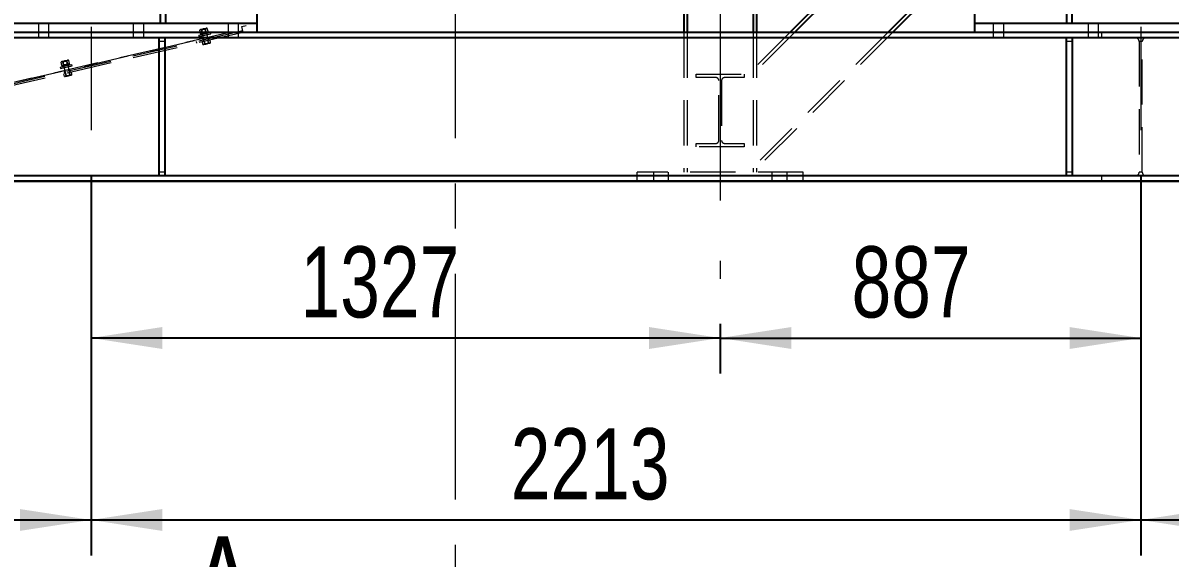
# Model space of a CAD drawing. Header units: millimetres. Extents: x 1293 to 41893, y 1011 to 26911.
# Drawn here: x 10742 to 12355, y 4179 to 4931 of the extents above; entities that cross this region are included whole.
import ezdxf

# ---------------------------------------------------------------- set-up
doc = ezdxf.new("R2010")
doc.units = ezdxf.units.MM
doc.header["$LTSCALE"] = 50
for name, pattern in [('CENTER', [10.16, 6.35, -1.27, 1.27, -1.27]), ('CENTERX2', [20.32, 12.7, -2.54, 2.54, -2.54]), ('HIDDEN', [1.905, 1.27, -0.635])]:
    doc.linetypes.add(name, pattern=pattern)
doc.layers.add('CAPA_1', color=7, linetype='Continuous')
doc.layers.add('STRUC', color=4, linetype='Continuous')
doc.styles.add('SLDTEXTSTYLE0', font='TXT', dxfattribs={"width": 0.75})
doc.dimstyles.new('SLDDIMSTYLE0', dxfattribs={"dimtxt": 100, "dimasz": 100, "dimexe": 0, "dimexo": 0.0625, "dimgap": 25, "dimtad": 2, "dimdec": 0, "dimlfac": 1.5, "dimrnd": 1e-09, "dimzin": 12, "dimdsep": 46, "dimtxsty": 'SLDTEXTSTYLE0', "dimsah": 1, "dimcen": 0.09, "dimadec": 0, "dimazin": 3, "dimtfac": 1, "dimtdec": 0, "dimtofl": 0, "dimtmove": 0, "dimatfit": 3, "dimfxl": 1, "dimfrac": 2, "dimtolj": 1, "dimtzin": 12, "dimarcsym": 0})
doc.dimstyles.new('SLDDIMSTYLE1', dxfattribs={"dimtxt": 100, "dimasz": 100, "dimexe": 0, "dimexo": 0.0625, "dimgap": 25, "dimtad": 2, "dimdec": 4, "dimlfac": 75, "dimzin": 12, "dimdsep": 46, "dimtxsty": 'SLDTEXTSTYLE0', "dimsah": 1, "dimcen": 0.09, "dimadec": 0, "dimazin": 3, "dimtfac": 1, "dimtdec": 0, "dimtofl": 0, "dimtmove": 0, "dimatfit": 3, "dimfxl": 1, "dimfrac": 2, "dimtolj": 1, "dimtzin": 12, "dimarcsym": 0})

# ---------------------------------------------------------------- blocks, each defined once
blk = doc.blocks.new('_D_3')
at = {"layer": 'CAPA_1', "transparency": 16777216}
blk.add_arc((9899.3, 4708.5), 5214.3, 0, 13, dxfattribs=at)
for points in [[(14979.9, 5881.5), (14986.5, 5780.5), (15016.5, 5787.1)], [(15113.6, 4708.5), (15128, 4808.6), (15097.2, 4808.3)]]:
    blk.add_solid(points, dxfattribs=at)
at = {"layer": 'CAPA_1', "transparency": 16777216, "insert": (15196.8, 5413.3), "char_height": 100, "attachment_point": 1, "rotation": 276.5, "style": 'SLDTEXTSTYLE0'}
blk.add_mtext('13°', dxfattribs=at)
blk = doc.blocks.new('_D_5')
at = {"layer": 'CAPA_1', "transparency": 16777216}
for p, q in [((11574.4, 7831.2), (17588.1, 7831.2)), ((17538.1, 7831.2), (17538.1, 4708.5)), ((16485.2, 4708.5), (17588.1, 4708.5))]:
    blk.add_line(p, q, dxfattribs=at)
for points in [[(17538.1, 7831.2), (17522.7, 7731.2), (17553.4, 7731.2)], [(17538.1, 4708.5), (17553.4, 4808.5), (17522.7, 4808.5)]]:
    blk.add_solid(points, dxfattribs=at)
at = {"layer": 'CAPA_1', "transparency": 16777216, "insert": (17409.2, 6122.1), "char_height": 100, "attachment_point": 1, "rotation": 90, "style": 'SLDTEXTSTYLE0'}
blk.add_mtext('4684', dxfattribs=at)
blk = doc.blocks.new('_D_8')
at = {"layer": 'CAPA_1', "transparency": 16777216}
for p, q in [((9588.9, 4716.7), (9588.9, 4182.2)), ((10837.6, 4716.7), (10837.6, 4182.2)), ((9588.9, 4232.2), (10837.6, 4232.2))]:
    blk.add_line(p, q, dxfattribs=at)
for points in [[(9588.9, 4232.2), (9688.9, 4216.8), (9688.9, 4247.5)], [(10837.6, 4232.2), (10737.6, 4247.5), (10737.6, 4216.8)]]:
    blk.add_solid(points, dxfattribs=at)
at = {"layer": 'CAPA_1', "transparency": 16777216, "insert": (10065.5, 4361.1), "char_height": 100, "attachment_point": 1, "style": 'SLDTEXTSTYLE0'}
blk.add_mtext('1873', dxfattribs=at)
blk = doc.blocks.new('_D_9')
at = {"layer": 'CAPA_1', "transparency": 16777216}
for p, q in [((10837.6, 4716.7), (10837.6, 4182.2)), ((12313.2, 4716.7), (12313.2, 4182.2)), ((10837.6, 4232.2), (12313.2, 4232.2))]:
    blk.add_line(p, q, dxfattribs=at)
for points in [[(10837.6, 4232.2), (10937.6, 4216.8), (10937.6, 4247.5)], [(12313.2, 4232.2), (12213.2, 4247.5), (12213.2, 4216.8)]]:
    blk.add_solid(points, dxfattribs=at)
at = {"layer": 'CAPA_1', "transparency": 16777216, "insert": (11427.7, 4361.1), "char_height": 100, "attachment_point": 1, "style": 'SLDTEXTSTYLE0'}
blk.add_mtext('2213', dxfattribs=at)
blk = doc.blocks.new('_D_10')
at = {"layer": 'CAPA_1', "transparency": 16777216}
for p, q in [((10837.6, 4716.7), (10837.6, 4438)), ((11722.1, 4507.7), (11722.1, 4438)), ((11722.1, 4488), (10837.6, 4488))]:
    blk.add_line(p, q, dxfattribs=at)
for points in [[(10837.6, 4488), (10937.6, 4472.6), (10937.6, 4503.4)], [(11722.1, 4488), (11622.1, 4503.4), (11622.1, 4472.6)]]:
    blk.add_solid(points, dxfattribs=at)
at = {"layer": 'CAPA_1', "transparency": 16777216, "insert": (11132.1, 4616.9), "char_height": 100, "attachment_point": 1, "style": 'SLDTEXTSTYLE0'}
blk.add_mtext('1327', dxfattribs=at)
blk = doc.blocks.new('_D_11')
at = {"layer": 'CAPA_1', "transparency": 16777216}
for p, q in [((12313.2, 4716.7), (12313.2, 4438)), ((11722.1, 4507.7), (11722.1, 4438)), ((11722.1, 4488), (12313.2, 4488))]:
    blk.add_line(p, q, dxfattribs=at)
for points in [[(11722.1, 4488), (11822.1, 4472.6), (11822.1, 4503.4)], [(12313.2, 4488), (12213.2, 4503.4), (12213.2, 4472.6)]]:
    blk.add_solid(points, dxfattribs=at)
at = {"layer": 'CAPA_1', "transparency": 16777216, "insert": (11906.8, 4616.9), "char_height": 100, "attachment_point": 1, "style": 'SLDTEXTSTYLE0'}
blk.add_mtext('887', dxfattribs=at)
blk = doc.blocks.new('_D_12')
at = {"layer": 'CAPA_1', "transparency": 16777216}
for p, q in [((12313.2, 4716.7), (12313.2, 4182.2)), ((14179.9, 4716.7), (14179.9, 4182.2)), ((12313.2, 4232.2), (14179.9, 4232.2))]:
    blk.add_line(p, q, dxfattribs=at)
for points in [[(12313.2, 4232.2), (12413.2, 4216.8), (12413.2, 4247.5)], [(14179.9, 4232.2), (14079.9, 4247.5), (14079.9, 4216.8)]]:
    blk.add_solid(points, dxfattribs=at)
at = {"layer": 'CAPA_1', "transparency": 16777216, "insert": (13098.8, 4361.1), "char_height": 100, "attachment_point": 1, "style": 'SLDTEXTSTYLE0'}
blk.add_mtext('2800', dxfattribs=at)

msp = doc.modelspace()

# ---------------------------------------------------------------- linework, layer by layer
at = {"color": 7, "linetype": 'CENTER', "lineweight": 18}
msp.add_line((11349.534742, 9150.3526874), (11349.534742, 4104.1632693), dxfattribs=at)
at = {"color": 7, "linetype": 'Continuous', "lineweight": 25}
for p, q in [((12003.0541315, 5100.5665438), (11819.937828, 4917.4502403)), ((12006.5150866, 5097.322241), (11826.6430859, 4917.4502403)), ((12074.1273166, 5033.9424684), (11957.6350885, 4917.4502403)), ((12077.5882717, 5030.6981656), (11964.3403464, 4917.4502403)), ((11671.0601497, 4954.5262403), (11671.0601497, 4917.4502403)), ((11675.801483, 4954.5262403), (11675.801483, 4917.4502403)), ((11768.4268163, 4954.5262403), (11768.4268163, 4917.4502403)), ((11773.1681497, 4954.5262403), (11773.1681497, 4917.4502403))]:
    msp.add_line(p, q, dxfattribs=at)
at = {"color": 1, "linetype": 'HIDDEN', "lineweight": 18}
for p, q in [((11035.0984091, 5016.3642895), (11055.650632, 4927.342832)), ((11033.4872696, 5013.2183287), (11053.4314717, 4926.8304984)), ((11050.9461292, 4919.8140537), (10501.4014126, 4792.941659)), ((10507.0057197, 4796.5729571), (11050.4337956, 4922.033214)), ((10990.3287595, 4920.8886298), (10990.4617988, 4920.9981322)), ((10991.3766045, 4916.3499146), (10990.3287595, 4920.8886298)), ((10990.9773013, 4921.4992439), (10990.4516247, 4921.0090425)), ((10990.9773013, 4921.4992439), (11000.1742089, 4923.6225173)), ((10992.4821301, 4921.846661), (10992.7082997, 4920.8670131)), ((10998.8955496, 4922.2954523), (10992.7082997, 4920.8670131)), ((10993.1048672, 4921.5016539), (10992.7082997, 4920.8670131)), ((10993.7909578, 4916.9109279), (10992.7446979, 4921.4427772)), ((10998.2609088, 4922.6920199), (10993.1048672, 4921.5016539)), ((10994.3029733, 4917.0255201), (10993.2551283, 4921.5642353)), ((10999.1462662, 4918.1436823), (10998.0984212, 4922.6823975)), ((10998.8955496, 4922.2954523), (10998.2609088, 4922.6920199)), ((10999.6566966, 4918.2651404), (10998.6104367, 4922.7969897)), ((10998.8955496, 4922.2954523), (10998.6693801, 4923.2751002)), ((10999.8857181, 4923.4909952), (11001.02479, 4923.358003)), ((11000.8615741, 4923.4123687), (11000.1742089, 4923.6225173)), ((11002.072635, 4918.8192878), (11001.02479, 4923.358003)), ((11001.4240932, 4918.2086737), (11001.958113, 4918.7066552)), ((11049.5339914, 4925.9306942), (11055.650632, 4927.342832)), ((11051.4584627, 4917.5948934), (11049.5339914, 4925.9306942)), ((11051.4584627, 4917.5948934), (10501.9137461, 4790.7224987)), ((10549.6700138, 4806.1379519), (11001.7777238, 4910.5152411)), ((10986.5004584, 4902.5981564), (10985.9881248, 4904.8173167)), ((10988.95689, 4913.5925181), (11005.4562231, 4917.4016892)), ((10988.95689, 4913.5925181), (10989.3378071, 4911.9425848)), ((10989.3378071, 4911.9425848), (11005.8371402, 4915.7517559)), ((10991.3388002, 4915.3372144), (11002.5505518, 4917.9256512)), ((10991.7353678, 4915.9718552), (10991.3388002, 4915.3372144)), ((10991.3388002, 4915.3372144), (10991.4816441, 4914.7184894)), ((10991.5383278, 4916.3296853), (10991.3766045, 4916.3499146)), ((11002.6933957, 4917.3069262), (10991.4816441, 4914.7184894)), ((10991.4816441, 4914.7184894), (10992.1162849, 4914.3219219)), ((10991.528911, 4916.2988842), (10992.2271856, 4916.0854003)), ((11001.915911, 4918.3222188), (10991.7353678, 4915.9718552)), ((10993.0816224, 4916.2826625), (10993.7162632, 4915.886095)), ((10993.8591071, 4915.26737), (10993.4625395, 4914.6327292)), ((10993.7162632, 4915.886095), (10993.8591071, 4915.26737)), ((10993.7320144, 4916.4328174), (10996.3984343, 4904.8832842)), ((10994.0304349, 4914.7638382), (10994.411352, 4913.1139049)), ((10994.9666164, 4900.7899859), (10994.1418787, 4904.3623173)), ((10994.3425589, 4909.0835316), (10995.367226, 4904.645211)), ((11004.8457063, 4902.4888032), (10996.0429977, 4900.4565378)), ((10997.3860976, 4901.3485671), (10996.5613599, 4904.9208985)), ((10997.8973157, 4901.4665912), (10997.072578, 4905.0389225)), ((10999.6474035, 4917.2554066), (10999.9600147, 4917.8706645)), ((10999.7902474, 4916.6366816), (10999.6474035, 4917.2554066)), ((10999.9760417, 4917.8743647), (10999.6612233, 4917.2585972)), ((10999.8040672, 4916.6398722), (10999.6612233, 4917.2585972)), ((11000.3409319, 4916.2207312), (10999.7902474, 4916.6366816)), ((10999.8040672, 4916.6398722), (11000.3569588, 4916.2244313)), ((11002.5856842, 4906.3117234), (10999.9192644, 4917.8612566)), ((11000.1730888, 4917.3767706), (11000.5696564, 4918.0114114)), ((11000.3159327, 4916.7580456), (11000.1730888, 4917.3767706)), ((11000.9505735, 4916.3614781), (11000.3159327, 4916.7580456)), ((11000.7635953, 4914.5804358), (11000.3826781, 4916.2303691)), ((11001.0870575, 4918.1308629), (11001.637742, 4917.7149125)), ((11001.661739, 4917.7204526), (11001.1088474, 4918.1358935)), ((11001.7805859, 4917.0961875), (11001.4679746, 4916.4809295)), ((11001.4897645, 4916.4859601), (11001.804583, 4917.1017276)), ((11001.637742, 4917.7149125), (11001.7805859, 4917.0961875)), ((11001.661739, 4917.7204526), (11001.804583, 4917.1017276)), ((11001.7777238, 4910.5152411), (11002.2276259, 4908.5665009)), ((11002.7362781, 4902.5837536), (11001.9115404, 4906.156085)), ((11002.5505518, 4917.9256512), (11001.915911, 4918.3222188)), ((11002.2968281, 4916.6722855), (11002.6933957, 4917.3069262)), ((11003.2474962, 4902.7017776), (11002.4227585, 4906.274109)), ((11002.6933957, 4917.3069262), (11002.5505518, 4917.9256512)), ((11003.6168925, 4906.5497966), (11002.5922255, 4910.9881172)), ((11004.7074533, 4902.6432189), (11005.6669774, 4903.2603589)), ((11005.6669774, 4903.2603589), (11004.8422397, 4906.8326903)), ((11004.8457063, 4902.4888032), (11005.5450755, 4903.1409755)), ((11005.8371402, 4915.7517559), (11005.4562231, 4917.4016892)), ((11671.0601497, 4917.4502403), (11671.0601497, 4721.1929069)), ((11675.801483, 4917.4502403), (11675.801483, 4721.1929069)), ((11768.4268163, 4917.4502403), (11768.4268163, 4721.1929069)), ((11773.1681497, 4917.4502403), (11773.1681497, 4721.1929069)), ((11957.6350885, 4917.4502403), (11773.1681497, 4732.9833015)), ((11964.3403464, 4917.4502403), (11773.1681497, 4726.2780435)), ((11819.937828, 4917.4502403), (11773.1681497, 4870.680562)), ((11826.6430859, 4917.4502403), (11773.1681497, 4863.9753041)), ((10994.9666164, 4900.7899859), (10995.1328419, 4900.7502743)), ((10995.1285154, 4900.7361231), (10996.0429977, 4900.4565378)), ((10794.082877, 4868.6023072), (10810.5822101, 4872.4114784)), ((10794.4637941, 4866.9523739), (10810.9631272, 4870.7615451)), ((10795.4547466, 4875.8984189), (10795.5877858, 4876.0079213)), ((10796.5025916, 4871.3597037), (10795.4547466, 4875.8984189)), ((10796.1032884, 4876.5090331), (10795.5776117, 4876.0188317)), ((10796.1032884, 4876.5090331), (10805.3001959, 4878.6323065)), ((10796.4647873, 4870.3470035), (10807.6765388, 4872.9354403)), ((10796.8613548, 4870.9816443), (10796.4647873, 4870.3470035)), ((10796.4647873, 4870.3470035), (10796.6076312, 4869.7282785)), ((10796.6643149, 4871.3394744), (10796.5025916, 4871.3597037)), ((10807.8193827, 4872.3167153), (10796.6076312, 4869.7282785)), ((10796.654898, 4871.3086734), (10797.3531727, 4871.0951894)), ((10807.0418981, 4873.3320079), (10796.8613548, 4870.9816443)), ((10797.6081172, 4876.8564502), (10797.8342867, 4875.8768023)), ((10804.0215366, 4877.3052415), (10797.8342867, 4875.8768023)), ((10798.2308543, 4876.511443), (10797.8342867, 4875.8768023)), ((10798.9169448, 4871.920717), (10797.870685, 4876.4525664)), ((10798.2076095, 4871.2924517), (10798.8422502, 4870.8958841)), ((10803.3868959, 4877.701809), (10798.2308543, 4876.511443)), ((10799.4289603, 4872.0353092), (10798.3811153, 4876.5740244)), ((10798.9850941, 4870.2771591), (10798.5885266, 4869.6425184)), ((10798.8422502, 4870.8958841), (10798.9850941, 4870.2771591)), ((10798.8580015, 4871.4426065), (10801.5244213, 4859.8930733)), ((10804.2722533, 4873.1534715), (10803.2244083, 4877.6921867)), ((10804.0215366, 4877.3052415), (10803.3868959, 4877.701809)), ((10804.7826836, 4873.2749295), (10803.7364238, 4877.8067789)), ((10804.0215366, 4877.3052415), (10803.7953671, 4878.2848894)), ((10804.7733905, 4872.2651957), (10805.0860018, 4872.8804537)), ((10804.9162344, 4871.6464707), (10804.7733905, 4872.2651957)), ((10805.1020288, 4872.8841538), (10804.7872104, 4872.2683863)), ((10804.9300543, 4871.6496613), (10804.7872104, 4872.2683863)), ((10805.4669189, 4871.2305204), (10804.9162344, 4871.6464707)), ((10804.9300543, 4871.6496613), (10805.4829459, 4871.2342205)), ((10805.0117052, 4878.5007843), (10806.150777, 4878.3677921)), ((10807.7116712, 4861.3215125), (10805.0452514, 4872.8710457)), ((10805.2990759, 4872.3865598), (10805.6956434, 4873.0212005)), ((10805.4419198, 4871.7678348), (10805.2990759, 4872.3865598)), ((10805.9875611, 4878.4221578), (10805.3001959, 4878.6323065)), ((10806.0765605, 4871.3712672), (10805.4419198, 4871.7678348)), ((10805.8895823, 4869.5902249), (10805.5086652, 4871.2401582)), ((10805.8209944, 4873.0501401), (10805.8013099, 4873.0455955)), ((10807.198622, 4873.8290769), (10806.150777, 4878.3677921)), ((10806.2130446, 4873.140652), (10806.763729, 4872.7247016)), ((10806.7877261, 4872.7302417), (10806.2348345, 4873.1456826)), ((10806.5500802, 4873.2184628), (10807.0841001, 4873.7164444)), ((10806.906573, 4872.1059766), (10806.5939617, 4871.4907187)), ((10806.6157516, 4871.4957493), (10806.93057, 4872.1115168)), ((10806.763729, 4872.7247016), (10806.906573, 4872.1059766)), ((10806.7877261, 4872.7302417), (10806.93057, 4872.1115168)), ((10807.6765388, 4872.9354403), (10807.0418981, 4873.3320079)), ((10807.4228152, 4871.6820746), (10807.8193827, 4872.3167153)), ((10807.8193827, 4872.3167153), (10807.6765388, 4872.9354403)), ((10810.9631272, 4870.7615451), (10810.5822101, 4872.4114784)), ((10794.082877, 4868.6023072), (10794.4637941, 4866.9523739)), ((10796.6076312, 4869.7282785), (10797.2422719, 4869.331711)), ((10799.1564219, 4869.7736273), (10799.5373391, 4868.123694)), ((10800.0926035, 4855.799775), (10799.2678658, 4859.3721064)), ((10799.468546, 4864.0933207), (10800.493213, 4859.6550001)), ((10800.0926035, 4855.799775), (10800.2588289, 4855.7600635)), ((10800.2545025, 4855.7459123), (10801.1689848, 4855.466327)), ((10809.9716934, 4857.4985924), (10801.1689848, 4855.466327)), ((10802.5120847, 4856.3583563), (10801.687347, 4859.9306877)), ((10803.0233028, 4856.4763803), (10802.1985651, 4860.0487117)), ((10807.8622652, 4857.5935428), (10807.0375275, 4861.1658742)), ((10808.3734833, 4857.7115668), (10807.5487456, 4861.2838982)), ((10808.7428795, 4861.5595857), (10807.7182125, 4865.9979063)), ((10809.8334404, 4857.653008), (10810.7929645, 4858.270148)), ((10810.7929645, 4858.270148), (10809.9682268, 4861.8424794)), ((10809.9716934, 4857.4985924), (10810.6710625, 4858.1507646)), ((11688.247483, 4858.9135736), (11755.9808163, 4858.9135736)), ((11688.247483, 4854.1722403), (11688.247483, 4858.9135736)), ((11715.933483, 4854.1722403), (11688.247483, 4854.1722403)), ((11755.9808163, 4854.1722403), (11728.2948163, 4854.1722403)), ((11755.9808163, 4858.9135736), (11755.9808163, 4854.1722403)), ((11720.1668163, 4765.7802403), (11720.1668163, 4849.9389069)), ((11724.061483, 4849.9389069), (11724.061483, 4765.7802403)), ((11688.247483, 4756.8055736), (11688.247483, 4761.5469069)), ((11688.247483, 4761.5469069), (11715.933483, 4761.5469069)), ((11728.2948163, 4761.5469069), (11755.9808163, 4761.5469069)), ((11755.9808163, 4761.5469069), (11755.9808163, 4756.8055736)), ((11755.9808163, 4756.8055736), (11688.247483, 4756.8055736)), ((11605.447483, 4708.4929069), (11605.447483, 4721.1929069)), ((11838.7808163, 4721.1929069), (11605.447483, 4721.1929069)), ((11628.197483, 4721.1929069), (11628.197483, 4708.4929069)), ((11649.3641497, 4708.4929069), (11649.3641497, 4721.1929069)), ((11794.8641497, 4721.1929069), (11794.8641497, 4708.4929069)), ((11816.0308163, 4708.4929069), (11816.0308163, 4721.1929069)), ((11838.7808163, 4708.4929069), (11838.7808163, 4721.1929069))]:
    msp.add_line(p, q, dxfattribs=at)
for centre, start, end in [((11715.933483, 4849.9389069), 0, 90), ((11728.2948163, 4849.9389069), 90, 180), ((11715.933483, 4765.7802403), 270, 0), ((11728.2948163, 4765.7802403), 180, 270)]:
    msp.add_arc(centre, 4.2333333, start, end, dxfattribs=at)
for points, knots in [([(10993.2551283, 4921.5642353), (10992.8657101, 4921.6410822), (10992.210262, 4921.7704269), (10991.3416867, 4921.5688029), (10990.7613926, 4921.24498), (10990.4366664, 4920.9775103), (10990.3287595, 4920.8886298)], [0, 0, 0, 0, 0.365780177, 0.6156618098, 0.8722839524, 1, 1, 1, 1]), ([(10992.7446979, 4921.4427772), (10993.1815565, 4921.6691603), (10994.0647293, 4922.1268263), (10995.8558358, 4922.6825176), (10997.2300361, 4922.682444), (10998.0984212, 4922.6823975)], [0, 0, 0, 0, 0.2648580026, 0.535448761, 1, 1, 1, 1]), ([(10998.6104367, 4922.7969897), (10998.118551, 4922.8089553), (10997.124133, 4922.8331453), (10995.2706981, 4922.5474279), (10994.0356073, 4921.9449521), (10993.2551283, 4921.5642353)], [0, 0, 0, 0, 0.26485800256, 0.53544876101, 1, 1, 1, 1]), ([(10998.0984212, 4922.6823975), (10998.2064821, 4922.7705469), (10998.5262345, 4923.0313811), (10999.0074062, 4923.3287003), (10999.4131977, 4923.3983146), (10999.5679163, 4923.4248569)], [0, 0, 0, 0, 0.2400270058, 0.7102403964, 1, 1, 1, 1]), ([(11001.02479, 4923.358003), (11000.7881323, 4923.4282785), (11000.3096804, 4923.5703549), (10999.4570742, 4923.5131253), (10998.9384443, 4923.0744377), (10998.6104367, 4922.7969897)], [0, 0, 0, 0, 0.2645663682, 0.5348749116, 1, 1, 1, 1]), ([(11002.072635, 4918.8192878), (11001.7563157, 4918.5795085), (11001.2239038, 4918.1759248), (11000.3548474, 4917.9763849), (10999.6913279, 4918.0130508), (10999.2822149, 4918.1111004), (10999.1462662, 4918.1436823)], [0, 0, 0, 0, 0.365780177, 0.6156618098, 0.8722839524, 1, 1, 1, 1]), ([(10999.6566966, 4918.2651404), (10999.8936644, 4918.1943224), (11000.3727292, 4918.0511537), (11001.2258257, 4918.1059248), (11001.7447292, 4918.5430558), (11002.072635, 4918.8192878)], [0, 0, 0, 0, 0.2648580026, 0.535448761, 1, 1, 1, 1]), ([(10991.3766045, 4916.3499146), (10991.5125556, 4916.3173315), (10991.914835, 4916.220918), (10992.578453, 4916.1822044), (10993.4486834, 4916.3779804), (10993.9866521, 4916.7857531), (10994.3029733, 4917.0255201)], [0, 0, 0, 0, 0.1277165798, 0.3779136182, 0.6342182989, 1, 1, 1, 1]), ([(10999.1462662, 4918.1436823), (10998.7096623, 4917.9179721), (10997.8269783, 4917.4616528), (10996.0351453, 4916.9083655), (10994.6604096, 4916.9099351), (10993.7909578, 4916.9109279)], [0, 0, 0, 0, 0.2645663682, 0.5348749116, 1, 1, 1, 1]), ([(10994.3029733, 4917.0255201), (10994.7943351, 4917.0140476), (10995.7877234, 4916.9908537), (10997.6407575, 4917.2790503), (10998.8756737, 4917.8831056), (10999.6566966, 4918.2651404)], [0, 0, 0, 0, 0.2645663682, 0.5348749116, 1, 1, 1, 1]), ([(10997.3860976, 4901.3485671), (10997.8776016, 4901.3369234), (10998.8712676, 4901.3133833), (11000.7229057, 4901.6004986), (11001.9566684, 4902.2030217), (11002.7362781, 4902.5837536)], [0, 0, 0, 0, 0.2648633469, 0.5354700776, 1, 1, 1, 1]), ([(11003.2474962, 4902.7017776), (11002.8108396, 4902.4758511), (11001.9280579, 4902.019099), (11000.1379535, 4901.4654518), (10998.7649262, 4901.46615), (10997.8973157, 4901.4665912)], [0, 0, 0, 0, 0.2648633469, 0.5354700776, 1, 1, 1, 1]), ([(11002.7362781, 4902.5837536), (11002.8763225, 4902.5509494), (11003.2819638, 4902.4559314), (11003.8445437, 4902.401065), (11004.2354807, 4902.5162499), (11004.3823723, 4902.5595298)], [0, 0, 0, 0, 0.247644995, 0.7173083398, 1, 1, 1, 1]), ([(11005.5349834, 4903.1517979), (11005.3950223, 4903.0252401), (11005.0680627, 4902.7295914), (11004.3220902, 4902.4343834), (11003.663596, 4902.5982383), (11003.2474962, 4902.7017776)], [0, 0, 0, 0, 0.2160008244, 0.5045940443, 1, 1, 1, 1]), ([(10997.8973157, 4901.4665912), (10997.5827375, 4901.2276721), (10997.0524554, 4900.8249281), (10996.1866528, 4900.6228482), (10995.5199007, 4900.6574905), (10995.1068566, 4900.7564025), (10994.9666164, 4900.7899859)], [0, 0, 0, 0, 0.3633893563, 0.612562675, 0.868454074, 1, 1, 1, 1]), ([(10798.3811153, 4876.5740244), (10797.9916971, 4876.6508713), (10797.3362491, 4876.780216), (10796.4676738, 4876.578592), (10795.8873797, 4876.2547691), (10795.5626535, 4875.9872994), (10795.4547466, 4875.8984189)], [0, 0, 0, 0, 0.365780177, 0.6156618098, 0.8722839524, 1, 1, 1, 1]), ([(10796.5025916, 4871.3597037), (10796.6385426, 4871.3271206), (10797.040822, 4871.2307071), (10797.7044401, 4871.1919935), (10798.5746704, 4871.3877696), (10799.1126391, 4871.7955422), (10799.4289603, 4872.0353092)], [0, 0, 0, 0, 0.12771657976, 0.37791361819, 0.63421829892, 1, 1, 1, 1]), ([(10797.870685, 4876.4525664), (10798.3075435, 4876.6789494), (10799.1907163, 4877.1366155), (10800.9818229, 4877.6923068), (10802.3560231, 4877.6922332), (10803.2244083, 4877.6921867)], [0, 0, 0, 0, 0.2648580026, 0.535448761, 1, 1, 1, 1]), ([(10803.7364238, 4877.8067789), (10803.2445381, 4877.8187444), (10802.25012, 4877.8429344), (10800.3966851, 4877.5572171), (10799.1615944, 4876.9547412), (10798.3811153, 4876.5740244)], [0, 0, 0, 0, 0.2648580026, 0.535448761, 1, 1, 1, 1]), ([(10804.2722533, 4873.1534715), (10803.8356493, 4872.9277612), (10802.9529654, 4872.471442), (10801.1611323, 4871.9181546), (10799.7863966, 4871.9197243), (10798.9169448, 4871.920717)], [0, 0, 0, 0, 0.2645663682, 0.5348749116, 1, 1, 1, 1]), ([(10799.4289603, 4872.0353092), (10799.9203222, 4872.0238368), (10800.9137105, 4872.0006429), (10802.7667445, 4872.2888394), (10804.0016607, 4872.8928947), (10804.7826836, 4873.2749295)], [0, 0, 0, 0, 0.2645663682, 0.5348749116, 1, 1, 1, 1]), ([(10803.2244083, 4877.6921867), (10803.3324692, 4877.780336), (10803.6522216, 4878.0411702), (10804.1333933, 4878.3384894), (10804.5391847, 4878.4081038), (10804.6939033, 4878.4346461)], [0, 0, 0, 0, 0.2400270058, 0.7102403964, 1, 1, 1, 1]), ([(10806.150777, 4878.3677921), (10805.9141193, 4878.4380677), (10805.4356675, 4878.580144), (10804.5830612, 4878.5229144), (10804.0644313, 4878.0842269), (10803.7364238, 4877.8067789)], [0, 0, 0, 0, 0.2645663682, 0.5348749116, 1, 1, 1, 1]), ([(10807.198622, 4873.8290769), (10806.8823027, 4873.5892977), (10806.3498909, 4873.1857139), (10805.4808344, 4872.986174), (10804.8173149, 4873.0228399), (10804.408202, 4873.1208895), (10804.2722533, 4873.1534715)], [0, 0, 0, 0, 0.365780177, 0.6156618098, 0.8722839524, 1, 1, 1, 1]), ([(10804.7826836, 4873.2749295), (10805.0196515, 4873.2041116), (10805.4987163, 4873.0609428), (10806.3518128, 4873.1157139), (10806.8707163, 4873.5528449), (10807.198622, 4873.8290769)], [0, 0, 0, 0, 0.2648580026, 0.535448761, 1, 1, 1, 1]), ([(10803.0233028, 4856.4763803), (10802.7087245, 4856.2374612), (10802.1784424, 4855.8347172), (10801.3126398, 4855.6326373), (10800.6458877, 4855.6672796), (10800.2328436, 4855.7661916), (10800.0926035, 4855.799775)], [0, 0, 0, 0, 0.3633893563, 0.612562675, 0.868454074, 1, 1, 1, 1]), ([(10802.5120847, 4856.3583563), (10803.0035887, 4856.3467125), (10803.9972546, 4856.3231725), (10805.8488927, 4856.6102878), (10807.0826554, 4857.2128108), (10807.8622652, 4857.5935428)], [0, 0, 0, 0, 0.2648633469, 0.5354700776, 1, 1, 1, 1]), ([(10808.3734833, 4857.7115668), (10807.9368267, 4857.4856402), (10807.0540449, 4857.0288881), (10805.2639405, 4856.4752409), (10803.8909132, 4856.4759391), (10803.0233028, 4856.4763803)], [0, 0, 0, 0, 0.2648633469, 0.5354700776, 1, 1, 1, 1]), ([(10807.8622652, 4857.5935428), (10808.0023096, 4857.5607386), (10808.4079509, 4857.4657206), (10808.9705307, 4857.4108541), (10809.3614677, 4857.5260391), (10809.5083593, 4857.5693189)], [0, 0, 0, 0, 0.247644995, 0.7173083398, 1, 1, 1, 1]), ([(10810.6609704, 4858.1615871), (10810.5210093, 4858.0350292), (10810.1940497, 4857.7393805), (10809.4480772, 4857.4441725), (10808.7895831, 4857.6080275), (10808.3734833, 4857.7115668)], [0, 0, 0, 0, 0.2160008244, 0.5045940443, 1, 1, 1, 1])]:
    msp.add_open_spline(points, degree=3, knots=knots, dxfattribs=at)
at = {"layer": 'CAPA_1', "linetype": 'CENTERX2', "lineweight": 18, "ltscale": 0.666667}
for p, q in [((10837.6241497, 6280.1502403), (10837.6241497, 4780.1502403)), ((12313.2481497, 6280.1529069), (12313.2481497, 4780.1529069)), ((11722.1141497, 5104.5262403), (11722.1141497, 4571.1929069))]:
    msp.add_line(p, q, dxfattribs=at)
at = {"layer": 'CAPA_1'}
msp.add_line((6449.8953906, 4708.4929069), (16421.6646746, 4708.4929069), dxfattribs=at)
at = {"layer": 'STRUC', "linetype": 'Continuous', "lineweight": 25}
for p, q in [((10934.6521497, 6130.1502403), (10934.6521497, 4930.1502403)), ((10942.1028163, 6130.1502403), (10942.1028163, 4930.1502403)), ((12208.769483, 6130.1529069), (12208.769483, 4930.1529069)), ((12216.2201497, 6130.1529069), (12216.2201497, 4930.1529069)), ((11070.957483, 4917.4502403), (11070.957483, 5010.1502403)), ((12079.9148163, 4917.4529069), (12079.9148163, 5010.1529069)), ((11070.957483, 4930.1502403), (10604.2908163, 4930.1502403)), ((12546.581483, 4930.1529069), (12079.9148163, 4930.1529069)), ((13086.5101497, 4917.4502403), (7617.7268163, 4917.4502403)), ((13086.5101497, 4909.9995736), (7617.7268163, 4909.9995736)), ((10933.1868163, 4715.9435736), (10933.1868163, 4909.9995736)), ((10941.653483, 4715.9435736), (10941.653483, 4909.9995736)), ((12546.581483, 4917.4529069), (12079.9148163, 4917.4529069)), ((12208.7868163, 4715.9435736), (12208.7868163, 4909.9995736)), ((12217.253483, 4715.9435736), (12217.253483, 4909.9995736)), ((13109.8602176, 4715.9435736), (7714.393483, 4715.9435736)), ((13067.4601497, 4708.4929069), (7714.393483, 4708.4929069))]:
    msp.add_line(p, q, dxfattribs=at)
at = {"layer": 'STRUC', "linetype": 'HIDDEN', "lineweight": 18}
for p, q in [((10763.5491497, 4930.1502403), (10763.5491497, 4917.4502403)), ((10778.3658163, 4917.4502403), (10778.3658163, 4930.1502403)), ((10896.882483, 4930.1502403), (10896.882483, 4917.4502403)), ((10911.6991497, 4917.4502403), (10911.6991497, 4930.1502403)), ((11030.2158163, 4930.1502403), (11030.2158163, 4917.4502403)), ((11045.032483, 4917.4502403), (11045.032483, 4930.1502403)), ((12105.8398163, 4930.1529069), (12105.8398163, 4917.4529069)), ((12120.656483, 4917.4529069), (12120.656483, 4930.1529069)), ((12239.1731497, 4930.1529069), (12239.1731497, 4917.4529069)), ((12253.9898163, 4917.4529069), (12253.9898163, 4930.1529069)), ((10763.5471497, 4917.4502403), (10763.5471497, 4909.9995736)), ((10778.3638163, 4909.9995736), (10778.3638163, 4917.4502403)), ((10896.880483, 4917.4502403), (10896.880483, 4909.9995736)), ((10911.6971497, 4909.9995736), (10911.6971497, 4917.4502403)), ((10941.653483, 4904.9195736), (10933.1868163, 4904.9195736)), ((11030.2138163, 4917.4502403), (11030.2138163, 4909.9995736)), ((11045.030483, 4909.9995736), (11045.030483, 4917.4502403)), ((12105.838483, 4917.4502403), (12105.838483, 4909.9995736)), ((12120.6551497, 4909.9995736), (12120.6551497, 4917.4502403)), ((12217.253483, 4904.9195736), (12208.7868163, 4904.9195736)), ((12239.1718163, 4917.4502403), (12239.1718163, 4909.9995736)), ((12253.988483, 4909.9995736), (12253.988483, 4917.4502403)), ((12258.0441497, 4917.4502403), (12258.0441497, 4909.9995736)), ((12315.4481497, 4904.9195736), (12311.045483, 4904.9195736)), ((12311.045483, 4904.9195736), (12311.045483, 4721.0235736)), ((12315.4481497, 4721.0235736), (12315.4481497, 4904.9195736)), ((10941.653483, 4721.0235736), (10933.1868163, 4721.0235736)), ((12217.253483, 4721.0235736), (12208.7868163, 4721.0235736)), ((12258.0441497, 4715.9435736), (12258.0441497, 4708.4929069)), ((12315.4481497, 4721.0235736), (12311.045483, 4721.0235736))]:
    msp.add_line(p, q, dxfattribs=at)
for centre, start, end in [((12305.965483, 4904.9195736), 0, 90), ((12320.5281497, 4904.9195736), 90, 180), ((12305.965483, 4721.0235736), 270, 360), ((12320.5281497, 4721.0235736), 180, 270)]:
    msp.add_arc(centre, 5.08, start, end, dxfattribs=at)

# ---------------------------------------------------------------- texts
at = {"color": 7, "linetype": 'Continuous', "insert": (10978.4138757, 4209.0834325), "char_height": 132.2916667, "attachment_point": 1, "style": 'SLDTEXTSTYLE0'}
msp.add_mtext('A', dxfattribs=at)

# ---------------------------------------------------------------- dimensions: what is measured, and where the dimension line sits
at = {"layer": 'CAPA_1'}
dim = msp.add_linear_dim(base=(17538.0605071, 4708.4929069), p1=(11510.8968592, 7831.1769069), p2=(16421.6646746, 4708.4929069), angle=90, dimstyle='SLDDIMSTYLE0', dxfattribs=at)
dim.commit()
dim.dimension.update_dxf_attribs({"geometry": '_D_5', "text_midpoint": (17538.0605071, 6269.8349069), "dimtype": 160})
dim = msp.add_angular_dim_2l(base=(15080.062669, 5298.7701303), line1=((16421.6646746, 4708.4929069), (6449.8953906, 4708.4929069)), line2=((16705.6180701, 6279.8631045), (11026.6060803, 4968.759879)), dimstyle='SLDDIMSTYLE1', dxfattribs=at)
dim.commit()
dim.dimension.update_dxf_attribs({"geometry": '_D_3', "text_midpoint": (15080.062669, 5298.7701303), "dimtype": 162})
for base, p1, p2, picture, middle in [((10837.6241497, 4232.1614495), (9588.8721497, 4780.1502403), (10837.6241497, 4780.1502403), '_D_8', (10213.2481497, 4232.1614495)), ((12313.2481497, 4232.1614495), (10837.6241497, 4780.1502403), (12313.2481497, 4780.1529069), '_D_9', (11575.4361497, 4232.1614495)), ((10837.6241497, 4488.0128553), (11722.1141497, 4571.1929069), (10837.6241497, 4780.1502403), '_D_10', (11279.8691497, 4488.0128553)), ((12313.2481497, 4488.0128553), (11722.1141497, 4571.1929069), (12313.2481497, 4780.1529069), '_D_11', (12017.6811497, 4488.0128553)), ((14179.9148163, 4232.1614495), (12313.2481497, 4780.1529069), (14179.9148163, 4780.1529069), '_D_12', (13246.581483, 4232.1614495))]:
    dim = msp.add_linear_dim(base=base, p1=p1, p2=p2, dimstyle='SLDDIMSTYLE0', dxfattribs=at)
    dim.commit()
    dim.dimension.update_dxf_attribs({"geometry": picture, "text_midpoint": middle, "dimtype": 160})

doc.saveas('drawing.dxf')
